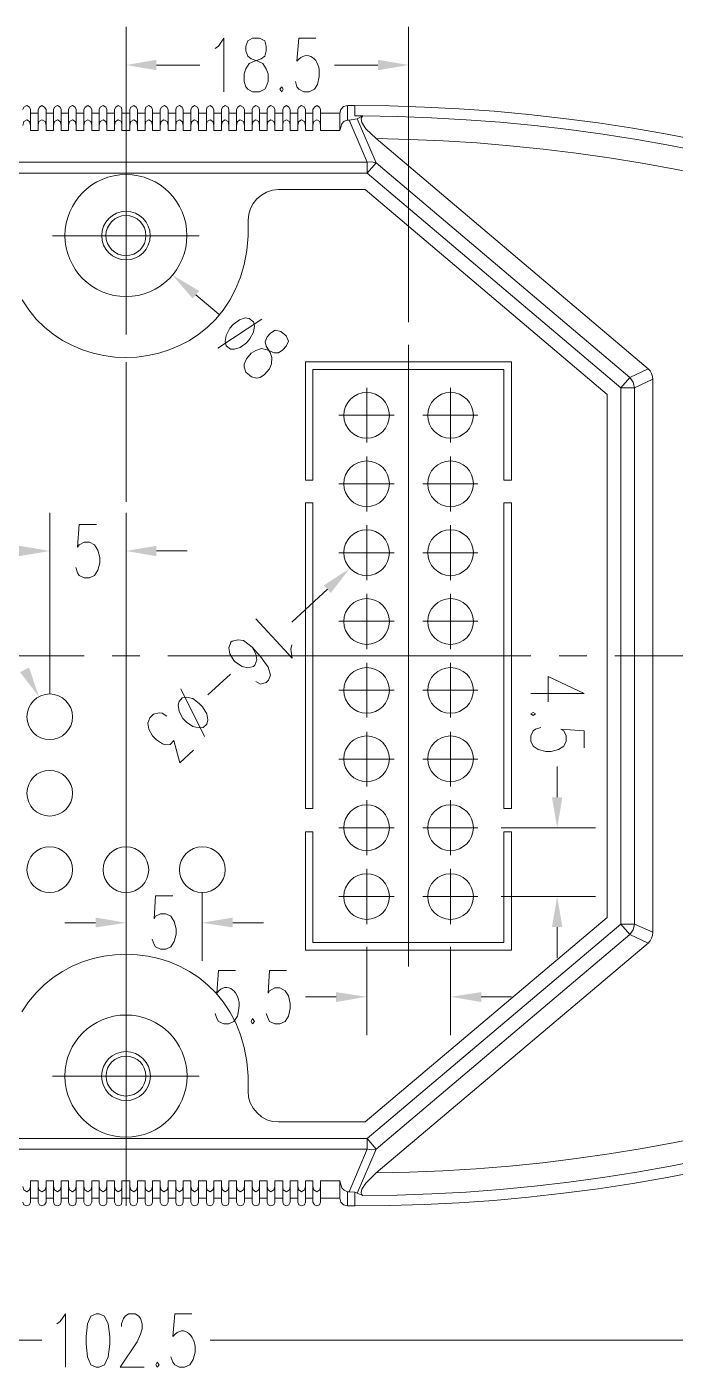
# Model space of a CAD drawing. Header units: millimetres. Extents: x 0 to 204, y 0 to 288.
# Drawn here: x 135.9 to 165, y 108.8 to 169 of the extents above; entities that cross this region are included whole.
import ezdxf

# ---------------------------------------------------------------- set-up
doc = ezdxf.new("R2010")
doc.units = ezdxf.units.MM

msp = doc.modelspace()

# ---------------------------------------------------------------- hatches: boundary and pattern name
h = msp.add_hatch(color=0)
h.dxf.hatch_style = 2
h.paths.add_polyline_path([(141.689667, 167.491833), (141.689667, 167.026167), (140.335, 167.259)])
h = msp.add_hatch(color=0)
h.dxf.hatch_style = 2
h.paths.add_polyline_path([(151.638, 167.491833), (151.638, 167.026167), (153.013833, 167.259)])
h = msp.add_hatch(color=0)
h.dxf.hatch_style = 2
h.paths.add_polyline_path([(143.615833, 157.120167), (143.3195, 156.7815), (142.409333, 157.839833)])
h = msp.add_hatch(color=0)
h.dxf.hatch_style = 2
h.paths.add_polyline_path([(135.530167, 145.690167), (135.530167, 145.2245), (136.906, 145.457333)])
h = msp.add_hatch(color=0)
h.dxf.hatch_style = 2
h.paths.add_polyline_path([(141.689667, 145.690167), (141.689667, 145.2245), (140.335, 145.457333)])
h = msp.add_hatch(color=0)
h.dxf.hatch_style = 2
h.paths.add_polyline_path([(149.521333, 143.5735), (149.203833, 143.912167), (150.368, 144.674167)])
h = msp.add_hatch(color=0)
h.dxf.hatch_style = 2
h.paths.add_polyline_path([(135.974667, 140.229167), (135.5725, 140.0175), (136.419167, 138.916833)])
h = msp.add_hatch(color=0)
h.dxf.hatch_style = 2
h.paths.add_polyline_path([(159.914167, 134.408333), (159.4485, 134.408333), (159.681333, 133.0325)])
h = msp.add_hatch(color=0)
h.dxf.hatch_style = 2
h.paths.add_polyline_path([(159.914167, 128.5875), (159.4485, 128.5875), (159.681333, 129.963333)])
h = msp.add_hatch(color=0)
h.dxf.hatch_style = 2
h.paths.add_polyline_path([(138.959167, 129.010833), (138.959167, 128.566333), (140.335, 128.778)])
h = msp.add_hatch(color=0)
h.dxf.hatch_style = 2
h.paths.add_polyline_path([(145.118667, 129.010833), (145.118667, 128.566333), (143.742833, 128.778)])
h = msp.add_hatch(color=0)
h.dxf.hatch_style = 2
h.paths.add_polyline_path([(149.754167, 125.6665), (149.754167, 125.222), (151.13, 125.454833)])
h = msp.add_hatch(color=0)
h.dxf.hatch_style = 2
h.paths.add_polyline_path([(156.2735, 125.6665), (156.2735, 125.222), (154.897667, 125.454833)])

# ---------------------------------------------------------------- linework, layer by layer
at = {"color": 0, "lineweight": 0}
for points in [[(140.335, 163.3855), (140.335, 168.9735)], [(144.3355, 167.999833), (144.483667, 168.105667), (144.7165, 168.4655), (144.7165, 166.0525)], [(148.844, 168.4655), (148.082, 168.4655), (147.997333, 167.428333), (148.081059, 167.521453), (148.168916, 167.59215), (148.259401, 167.641358), (148.351015, 167.670014), (148.442257, 167.679051), (148.531626, 167.669404), (148.617622, 167.642008), (148.698744, 167.597799), (148.773491, 167.53771), (148.840362, 167.462677), (148.897857, 167.373635), (148.944476, 167.271518), (148.978716, 167.157261), (148.999079, 167.031799), (149.004063, 166.896067), (148.992167, 166.751), (148.928667, 166.391167), (148.7805, 166.1795), (148.547667, 166.0525), (148.314833, 166.0525), (148.082, 166.1795), (147.997333, 166.285333), (147.933833, 166.518167)], [(153.013833, 155.723167), (153.013833, 168.9735)], [(141.689667, 167.259), (143.637, 167.259)], [(151.638, 167.259), (149.690667, 167.259)], [(136.038167, 165.269333), (135.995833, 165.375167), (135.868833, 165.438667), (135.741833, 165.375167), (135.6995, 165.269333)], [(136.736667, 165.269333), (136.673167, 165.375167), (136.546167, 165.438667), (136.440333, 165.375167), (136.376833, 165.269333)], [(137.414, 165.269333), (137.371667, 165.375167), (137.244667, 165.438667), (137.117667, 165.375167), (137.075333, 165.269333)], [(138.091333, 165.269333), (138.049, 165.375167), (137.922, 165.438667), (137.795, 165.375167), (137.752667, 165.269333)], [(138.789833, 165.269333), (138.726333, 165.375167), (138.6205, 165.438667), (138.4935, 165.375167), (138.43, 165.269333)], [(139.467167, 165.269333), (139.424833, 165.375167), (139.297833, 165.438667), (139.170833, 165.375167), (139.1285, 165.269333)], [(140.1445, 165.269333), (140.102167, 165.375167), (139.975167, 165.438667), (139.869333, 165.375167), (139.805833, 165.269333)], [(140.335, 165.438667), (140.335, 157.6705)], [(140.843, 165.269333), (140.7795, 165.375167), (140.673667, 165.438667), (140.546667, 165.375167), (140.504333, 165.269333)], [(141.520333, 165.269333), (141.478, 165.375167), (141.351, 165.438667), (141.224, 165.375167), (141.181667, 165.269333)], [(142.218833, 165.269333), (142.155333, 165.375167), (142.0495, 165.438667), (141.9225, 165.375167), (141.859, 165.269333)], [(142.896167, 165.269333), (142.853833, 165.375167), (142.726833, 165.438667), (142.599833, 165.375167), (142.5575, 165.269333)], [(143.5735, 165.269333), (143.531167, 165.375167), (143.404167, 165.438667), (143.298333, 165.375167), (143.234833, 165.269333)], [(144.272, 165.269333), (144.2085, 165.375167), (144.102667, 165.438667), (143.975667, 165.375167), (143.933333, 165.269333)], [(144.949333, 165.269333), (144.907, 165.375167), (144.78, 165.438667), (144.653, 165.375167), (144.610667, 165.269333)], [(145.647833, 165.269333), (145.584333, 165.375167), (145.457333, 165.438667), (145.3515, 165.375167), (145.288, 165.269333)], [(146.325167, 165.269333), (146.282833, 165.375167), (146.155833, 165.438667), (146.028833, 165.375167), (145.9865, 165.269333)], [(147.0025, 165.269333), (146.960167, 165.375167), (146.833167, 165.438667), (146.706167, 165.375167), (146.663833, 165.269333)], [(147.701, 165.269333), (147.6375, 165.375167), (147.531667, 165.438667), (147.404667, 165.375167), (147.362333, 165.269333)], [(148.378333, 165.269333), (148.336, 165.375167), (148.209, 165.438667), (148.082, 165.375167), (148.039667, 165.269333)], [(149.055667, 165.269333), (149.013333, 165.375167), (148.886333, 165.438667), (148.7805, 165.375167), (148.717, 165.269333)], [(150.262167, 165.438667), (150.092833, 165.396333), (149.965833, 165.269333), (149.9235, 165.1)], [(150.262167, 165.438667), (150.262167, 164.7825)], [(150.262167, 165.438667), (150.600833, 165.438667)], [(150.600833, 165.438667), (150.600833, 164.973)], [(175.217667, 161.395833), (173.735038, 161.884426), (172.240416, 162.341491), (170.734774, 162.767044), (169.219083, 163.1611), (167.694316, 163.523675), (166.161444, 163.854784), (164.62144, 164.154443), (163.075276, 164.422667), (161.523923, 164.659471), (159.968355, 164.864872), (158.409541, 165.038885), (156.848456, 165.181525), (155.286071, 165.292807), (153.723357, 165.372748), (152.161287, 165.421363), (150.600833, 165.438667)], [(136.038167, 164.549667), (135.995833, 164.719), (135.868833, 164.803667), (135.741833, 164.719), (135.6995, 164.549667)], [(136.038167, 165.269333), (136.038167, 164.316833)], [(136.038167, 165.1), (136.376833, 165.1)], [(136.376833, 165.269333), (136.376833, 164.316833)], [(136.736667, 164.549667), (136.694333, 164.719), (136.546167, 164.803667), (136.419167, 164.719), (136.376833, 164.549667)], [(136.736667, 165.269333), (136.736667, 164.316833)], [(136.736667, 165.1), (137.075333, 165.1)], [(137.075333, 165.269333), (137.075333, 164.316833)], [(137.414, 164.549667), (137.371667, 164.719), (137.244667, 164.803667), (137.117667, 164.719), (137.075333, 164.549667)], [(137.414, 165.269333), (137.414, 164.316833)], [(137.414, 165.1), (137.752667, 165.1)], [(137.752667, 165.269333), (137.752667, 164.316833)], [(138.091333, 164.549667), (138.049, 164.719), (137.922, 164.803667), (137.795, 164.719), (137.752667, 164.549667)], [(138.091333, 165.269333), (138.091333, 164.316833)], [(138.091333, 165.1), (138.43, 165.1)], [(138.43, 165.269333), (138.43, 164.316833)], [(138.789833, 164.549667), (138.7475, 164.719), (138.6205, 164.803667), (138.472333, 164.719), (138.43, 164.549667)], [(138.789833, 165.269333), (138.789833, 164.316833)], [(138.789833, 165.1), (139.1285, 165.1)], [(139.1285, 165.269333), (139.1285, 164.316833)], [(139.467167, 164.549667), (139.424833, 164.719), (139.297833, 164.803667), (139.170833, 164.719), (139.1285, 164.549667)], [(139.467167, 165.269333), (139.467167, 164.316833)], [(139.467167, 165.1), (139.805833, 165.1)], [(139.805833, 165.269333), (139.805833, 164.316833)], [(140.1445, 164.549667), (140.123333, 164.719), (139.975167, 164.803667), (139.848167, 164.719), (139.805833, 164.549667)], [(140.1445, 165.269333), (140.1445, 164.316833)], [(140.1445, 165.1), (140.504333, 165.1)], [(140.504333, 165.269333), (140.504333, 164.316833)], [(140.843, 164.549667), (140.800667, 164.719), (140.673667, 164.803667), (140.546667, 164.719), (140.504333, 164.549667)], [(140.843, 165.269333), (140.843, 164.316833)], [(140.843, 165.1), (141.181667, 165.1)], [(141.181667, 165.269333), (141.181667, 164.316833)], [(141.520333, 164.549667), (141.478, 164.719), (141.351, 164.803667), (141.224, 164.719), (141.181667, 164.549667)], [(141.520333, 165.269333), (141.520333, 164.316833)], [(141.520333, 165.1), (141.859, 165.1)], [(141.859, 165.269333), (141.859, 164.316833)], [(142.218833, 164.549667), (142.1765, 164.719), (142.028333, 164.803667), (141.901333, 164.719), (141.859, 164.549667)], [(142.218833, 165.269333), (142.218833, 164.316833)], [(142.218833, 165.1), (142.5575, 165.1)], [(142.5575, 165.269333), (142.5575, 164.316833)], [(142.896167, 164.549667), (142.853833, 164.719), (142.726833, 164.803667), (142.599833, 164.719), (142.5575, 164.549667)], [(142.896167, 165.269333), (142.896167, 164.316833)], [(142.896167, 165.1), (143.234833, 165.1)], [(143.234833, 165.269333), (143.234833, 164.316833)], [(143.5735, 164.549667), (143.531167, 164.719), (143.404167, 164.803667), (143.277167, 164.719), (143.234833, 164.549667)], [(143.5735, 165.269333), (143.5735, 164.316833)], [(143.5735, 165.1), (143.933333, 165.1)], [(143.933333, 165.269333), (143.933333, 164.316833)], [(144.272, 164.549667), (144.229667, 164.719), (144.102667, 164.803667), (143.9545, 164.719), (143.933333, 164.549667)], [(144.272, 165.269333), (144.272, 164.316833)], [(144.272, 165.1), (144.610667, 165.1)], [(144.610667, 165.269333), (144.610667, 164.316833)], [(144.949333, 164.549667), (144.907, 164.719), (144.78, 164.803667), (144.653, 164.719), (144.610667, 164.549667)], [(144.949333, 165.269333), (144.949333, 164.316833)], [(144.949333, 165.1), (145.288, 165.1)], [(145.288, 165.269333), (145.288, 164.316833)], [(145.647833, 164.549667), (145.6055, 164.719), (145.457333, 164.803667), (145.330333, 164.719), (145.288, 164.549667)], [(145.647833, 165.269333), (145.647833, 164.316833)], [(145.647833, 165.1), (145.9865, 165.1)], [(145.9865, 165.269333), (145.9865, 164.316833)], [(146.325167, 164.549667), (146.282833, 164.719), (146.155833, 164.803667), (146.028833, 164.719), (145.9865, 164.549667)], [(146.325167, 165.269333), (146.325167, 164.316833)], [(146.325167, 165.1), (146.663833, 165.1)], [(146.663833, 165.269333), (146.663833, 164.316833)], [(147.0025, 164.549667), (146.960167, 164.719), (146.833167, 164.803667), (146.706167, 164.719), (146.663833, 164.549667)], [(147.0025, 165.269333), (147.0025, 164.316833)], [(147.0025, 165.1), (147.362333, 165.1)], [(147.362333, 165.269333), (147.362333, 164.316833)], [(147.701, 164.549667), (147.658667, 164.719), (147.531667, 164.803667), (147.3835, 164.719), (147.362333, 164.549667)], [(147.701, 165.269333), (147.701, 164.316833)], [(147.701, 165.1), (148.039667, 165.1)], [(148.039667, 165.269333), (148.039667, 164.316833)], [(148.378333, 164.549667), (148.336, 164.719), (148.209, 164.803667), (148.082, 164.719), (148.039667, 164.549667)], [(148.378333, 165.269333), (148.378333, 164.316833)], [(148.378333, 165.1), (148.717, 165.1)], [(148.717, 165.269333), (148.717, 164.316833)], [(149.055667, 164.549667), (149.0345, 164.719), (148.886333, 164.803667), (148.759333, 164.719), (148.717, 164.549667)], [(149.055667, 165.269333), (149.055667, 164.316833)], [(149.055667, 165.1), (149.9235, 165.1)], [(149.9235, 164.316833), (149.9235, 165.1)], [(150.262167, 164.7825), (150.114, 164.740167), (150.008167, 164.613167), (149.9235, 164.316833)], [(150.262167, 164.7825), (150.346833, 164.7825)], [(150.960667, 164.973), (150.706667, 164.846), (150.346833, 164.7825)], [(150.346833, 164.7825), (151.151167, 162.898667)], [(150.960667, 164.973), (150.600833, 164.973)], [(150.706667, 164.846), (151.553333, 162.8775)], [(151.553333, 163.957), (151.087667, 164.4015), (150.918333, 164.676667), (150.876, 164.846), (150.897167, 164.9095), (150.960667, 164.973)], [(175.217667, 160.909), (173.751186, 161.392699), (172.275151, 161.845555), (170.79019, 162.267613), (169.296937, 162.658921), (167.79602, 163.019525), (166.288072, 163.349471), (164.773724, 163.648806), (163.253605, 163.917577), (161.728348, 164.15583), (160.198583, 164.363611), (158.664942, 164.540967), (157.128055, 164.687945), (155.588552, 164.80459), (154.047066, 164.89095), (152.504227, 164.947071), (150.960667, 164.973)], [(136.038167, 164.316833), (136.376833, 164.316833)], [(136.736667, 164.316833), (137.075333, 164.316833)], [(137.414, 164.316833), (137.752667, 164.316833)], [(138.091333, 164.316833), (138.43, 164.316833)], [(138.789833, 164.316833), (139.1285, 164.316833)], [(139.467167, 164.316833), (139.805833, 164.316833)], [(140.1445, 164.316833), (140.504333, 164.316833)], [(140.843, 164.316833), (141.181667, 164.316833)], [(141.520333, 164.316833), (141.859, 164.316833)], [(142.218833, 164.316833), (142.5575, 164.316833)], [(142.896167, 164.316833), (143.234833, 164.316833)], [(143.5735, 164.316833), (143.933333, 164.316833)], [(144.272, 164.316833), (144.610667, 164.316833)], [(144.949333, 164.316833), (145.288, 164.316833)], [(145.647833, 164.316833), (145.9865, 164.316833)], [(146.325167, 164.316833), (146.663833, 164.316833)], [(147.0025, 164.316833), (147.362333, 164.316833)], [(147.701, 164.316833), (148.039667, 164.316833)], [(148.378333, 164.316833), (148.717, 164.316833)], [(149.055667, 164.316833), (149.9235, 164.316833)], [(163.7665, 153.627667), (151.553333, 163.957)], [(175.111833, 159.893), (173.677498, 160.364991), (172.237964, 160.807952), (170.793257, 161.221876), (169.343404, 161.606756), (167.888431, 161.962583), (166.428363, 162.28935), (164.963229, 162.587049), (163.493053, 162.855672), (162.017863, 163.095212), (160.537684, 163.30566), (159.052544, 163.487009), (157.562467, 163.639252), (156.067482, 163.76238), (154.567613, 163.856386), (153.062888, 163.921262), (151.553333, 163.957)], [(151.151167, 162.898667), (129.497667, 162.898667)], [(151.151167, 162.411833), (129.497667, 162.411833)], [(140.335, 156.315833), (140.335, 162.898667)], [(151.553333, 162.8775), (151.362833, 162.919833), (151.151167, 162.898667)], [(151.151167, 162.898667), (151.151167, 162.411833)], [(151.151167, 162.411833), (151.553333, 162.8775)], [(162.538833, 152.781), (151.151167, 162.411833)], [(162.941, 153.246667), (151.553333, 162.8775)], [(147.171833, 161.671), (146.897206, 161.637334), (146.640236, 161.553012), (146.407136, 161.423604), (146.20412, 161.254678), (146.037401, 161.051803), (145.913194, 160.820546), (145.837711, 160.566478), (145.817167, 160.295167)], [(147.171833, 161.671), (151.0665, 161.671)], [(161.925, 152.484667), (151.0665, 161.671)], [(145.817167, 159.596667), (145.817167, 160.295167)], [(135.663205, 156.71744), (135.961793, 156.269505), (136.296133, 155.864211), (136.662649, 155.501562), (137.057768, 155.181558), (137.477913, 154.904202), (137.919511, 154.669497), (138.378985, 154.477444), (138.852761, 154.328046), (139.337265, 154.221304), (139.82892, 154.157221), (140.324152, 154.135799), (140.819386, 154.15704), (141.311048, 154.220946), (141.795561, 154.327519), (142.269352, 154.476762), (142.728845, 154.668676), (143.170465, 154.903265), (143.590637, 155.180528), (143.985787, 155.50047), (144.352339, 155.863092), (144.686718, 156.268396), (144.985349, 156.716385), (145.244658, 157.20706), (145.461069, 157.740423), (145.631007, 158.316477), (145.750898, 158.935225), (145.817167, 159.596667)], [(143.615833, 159.596667), (137.033, 159.596667)], [(140.335, 156.421667), (140.335, 155.172833)], [(144.504833, 156.061833), (143.467667, 156.950833)], [(146.431, 155.850167), (144.441333, 154.559)], [(153.013833, 126.8095), (153.013833, 154.707167)], [(148.378333, 153.945167), (148.378333, 148.632333)], [(157.628167, 153.945167), (148.378333, 153.945167)], [(157.628167, 148.632333), (157.628167, 153.945167)], [(140.335, 153.924), (140.335, 147.658667)], [(148.717, 148.632333), (148.717, 153.6065)], [(148.717, 153.6065), (157.2895, 153.6065)], [(157.2895, 153.6065), (157.2895, 148.632333)], [(162.941, 153.246667), (163.7665, 153.627667)], [(163.978167, 153.162), (163.957, 153.289), (163.914667, 153.416), (163.851167, 153.543), (163.7665, 153.627667)], [(151.13, 150.325667), (151.13, 152.781)], [(154.897667, 150.325667), (154.897667, 152.781)], [(162.941, 153.246667), (162.538833, 152.781)], [(162.538833, 128.7145), (162.538833, 152.781)], [(162.538833, 152.781), (163.152667, 152.781)], [(163.152667, 152.781), (163.089167, 153.035), (162.941, 153.246667)], [(163.152667, 152.781), (163.978167, 153.162)], [(163.152667, 128.7145), (163.152667, 152.781)], [(163.978167, 128.354667), (163.978167, 153.162)], [(161.925, 129.010833), (161.925, 152.484667)], [(152.357667, 151.553333), (149.881167, 151.553333)], [(156.125333, 151.553333), (153.648833, 151.553333)], [(151.13, 147.235333), (151.13, 149.690667)], [(154.897667, 147.235333), (154.897667, 149.690667)], [(148.378333, 148.632333), (148.717, 148.632333)], [(157.2895, 148.632333), (157.628167, 148.632333)], [(152.357667, 148.463), (149.881167, 148.463)], [(156.125333, 148.463), (153.648833, 148.463)], [(148.378333, 147.616333), (148.378333, 133.900333)], [(148.717, 147.616333), (148.378333, 147.616333)], [(148.717, 133.900333), (148.717, 147.616333)], [(157.2895, 147.616333), (157.2895, 133.900333)], [(157.628167, 147.616333), (157.2895, 147.616333)], [(157.628167, 133.900333), (157.628167, 147.616333)], [(136.906, 139.043833), (136.906, 147.171833)], [(140.335, 141.774333), (140.335, 147.171833)], [(139.0015, 146.642667), (138.218333, 146.642667), (138.154833, 145.626667), (138.218333, 145.7325), (138.451167, 145.8595), (138.684, 145.8595), (138.916833, 145.7325), (139.065, 145.499667), (139.149667, 145.161), (139.149667, 144.928167), (139.065, 144.5895), (138.916833, 144.356667), (138.684, 144.250833), (138.451167, 144.250833), (138.218333, 144.356667), (138.154833, 144.483667), (138.070167, 144.7165)], [(140.335, 146.388667), (140.335, 145.139833)], [(151.13, 144.145), (151.13, 146.6215)], [(154.897667, 144.145), (154.897667, 146.6215)], [(141.689667, 145.457333), (143.0655, 145.457333)], [(152.357667, 145.372667), (149.881167, 145.372667)], [(156.125333, 145.372667), (153.648833, 145.372667)], [(140.335, 143.891), (140.335, 137.625667)], [(147.7645, 142.261167), (149.373167, 143.742833)], [(140.335, 118.618), (140.335, 143.658167)], [(151.13, 141.054667), (151.13, 143.531167)], [(154.897667, 141.054667), (154.897667, 143.531167)], [(147.7645, 141.245167), (147.722167, 141.054667), (147.785667, 140.6525), (146.155833, 142.409333)], [(152.357667, 142.3035), (149.881167, 142.3035)], [(156.125333, 142.3035), (153.648833, 142.3035)], [(146.155833, 139.594167), (146.3675, 139.488333), (146.6215, 139.551833), (146.727333, 139.657667), (146.812, 139.8905), (146.706167, 140.250333), (146.3675, 140.716), (145.9865, 141.139333), (145.6055, 141.435667), (145.3515, 141.478), (145.0975, 141.4145), (145.034, 141.372167), (144.949333, 141.118167), (144.991667, 140.843), (145.161, 140.546667), (145.245667, 140.462), (145.542, 140.2715), (145.796, 140.208), (146.05, 140.2715), (146.1135, 140.335), (146.198167, 140.567833), (146.155833, 140.843), (145.9865, 141.139333)], [(132.185833, 140.758333), (138.451167, 140.758333)], [(139.7, 140.758333), (140.948833, 140.758333)], [(142.197667, 140.758333), (148.484167, 140.758333)], [(158.157333, 140.758333), (147.870333, 140.758333)], [(149.733, 140.758333), (150.981833, 140.758333)], [(152.230667, 140.758333), (158.496, 140.758333)], [(159.766, 140.758333), (161.014833, 140.758333)], [(162.263667, 140.758333), (168.529, 140.758333)], [(151.13, 137.9855), (151.13, 140.440833)], [(154.897667, 137.9855), (154.897667, 140.440833)], [(145.012833, 139.932833), (143.996833, 139.0015)], [(160.887833, 139.065), (159.279167, 139.827), (159.279167, 138.684)], [(143.848667, 137.138833), (142.790333, 139.276667)], [(152.357667, 139.213167), (149.881167, 139.213167)], [(156.125333, 139.213167), (153.648833, 139.213167)], [(160.887833, 139.065), (158.496, 139.065)], [(143.361833, 136.525), (142.748, 135.9535), (142.472833, 136.948333), (142.3035, 136.779), (142.113, 136.757833), (141.964833, 136.800167), (141.689667, 136.990667), (141.520333, 137.16), (141.351, 137.456333), (141.308667, 137.7315), (141.393333, 137.964333), (141.562667, 138.133667), (141.816667, 138.197167), (141.943667, 138.176), (142.155333, 138.049)], [(151.13, 134.895167), (151.13, 137.3505)], [(154.897667, 134.895167), (154.897667, 137.3505)], [(160.887833, 136.630833), (160.887833, 137.392833), (159.850667, 137.456333), (159.977667, 137.392833), (160.0835, 137.16), (160.0835, 136.927167), (159.977667, 136.694333), (159.744833, 136.546167), (159.406167, 136.4615), (159.173333, 136.4615), (158.834667, 136.546167), (158.601833, 136.694333), (158.496, 136.927167), (158.496, 137.16), (158.601833, 137.392833), (158.707667, 137.456333), (158.9405, 137.541)], [(140.335, 136.355667), (140.335, 135.106833)], [(152.357667, 136.122833), (149.881167, 136.122833)], [(156.125333, 136.122833), (153.648833, 136.122833)], [(159.681333, 134.408333), (159.681333, 135.784167)], [(151.13, 131.804833), (151.13, 134.281333)], [(154.897667, 131.804833), (154.897667, 134.281333)], [(140.335, 133.858), (140.335, 127.592667)], [(148.378333, 133.900333), (148.717, 133.900333)], [(157.2895, 133.900333), (157.628167, 133.900333)], [(152.357667, 133.0325), (149.881167, 133.0325)], [(156.125333, 133.0325), (153.648833, 133.0325)], [(157.1625, 133.0325), (161.395833, 133.0325)], [(148.378333, 132.863167), (148.378333, 127.550333)], [(148.717, 132.863167), (148.378333, 132.863167)], [(148.717, 127.889), (148.717, 132.863167)], [(157.2895, 132.863167), (157.2895, 127.889)], [(157.628167, 132.863167), (157.2895, 132.863167)], [(157.628167, 127.550333), (157.628167, 132.863167)], [(151.13, 128.7145), (151.13, 131.191)], [(154.897667, 128.7145), (154.897667, 131.191)], [(140.335, 130.132667), (140.335, 127.0635)], [(142.4305, 129.9845), (141.647333, 129.9845), (141.583833, 128.947333), (141.647333, 129.074333), (141.880167, 129.180167), (142.113, 129.180167), (142.345833, 129.074333), (142.494, 128.8415), (142.578667, 128.502833), (142.578667, 128.27), (142.494, 127.931333), (142.345833, 127.6985), (142.113, 127.592667), (141.880167, 127.592667), (141.647333, 127.6985), (141.583833, 127.804333), (141.499167, 128.037167)], [(143.742833, 130.132667), (143.742833, 127.0635)], [(152.357667, 129.963333), (149.881167, 129.963333)], [(156.125333, 129.963333), (153.648833, 129.963333)], [(157.1625, 129.963333), (161.395833, 129.963333)], [(138.959167, 128.778), (137.583333, 128.778)], [(145.118667, 128.778), (146.4945, 128.778)], [(151.0665, 119.845667), (161.925, 129.010833)], [(151.151167, 119.104833), (162.538833, 128.7145)], [(163.152667, 128.7145), (162.538833, 128.7145)], [(162.538833, 128.7145), (162.941, 128.248833)], [(162.941, 128.248833), (163.089167, 128.4605), (163.152667, 128.7145)], [(163.152667, 128.7145), (163.978167, 128.354667)], [(151.553333, 118.618), (162.941, 128.248833)], [(159.681333, 128.5875), (159.681333, 127.211667)], [(162.941, 128.248833), (163.7665, 127.867833)], [(163.7665, 127.867833), (163.851167, 127.973667), (163.914667, 128.0795), (163.957, 128.2065), (163.978167, 128.354667)], [(148.378333, 127.550333), (157.628167, 127.550333)], [(157.2895, 127.889), (148.717, 127.889)], [(151.13, 127.6985), (151.13, 123.740333)], [(163.7665, 127.867833), (151.553333, 117.559667)], [(154.897667, 127.6985), (154.897667, 123.740333)], [(145.817167, 121.898833), (145.752643, 122.56076), (145.634162, 123.179968), (145.465323, 123.756459), (145.249722, 124.290235), (144.990956, 124.781295), (144.692623, 125.229643), (144.358319, 125.635279), (143.991641, 125.998205), (143.596187, 126.318421), (143.175553, 126.59593), (142.733336, 126.830733), (142.273135, 127.022831), (141.798545, 127.172225), (141.313164, 127.278917), (140.820589, 127.342908), (140.324417, 127.364199), (139.828244, 127.342792), (139.335669, 127.278689), (138.850288, 127.17189), (138.375698, 127.022397), (137.915497, 126.830211), (137.473281, 126.595333), (137.052647, 126.317766), (136.657192, 125.99751), (136.290515, 125.634567), (135.95621, 125.228938), (135.657877, 124.780624)], [(140.335, 126.343833), (140.335, 125.073833)], [(145.245667, 126.640167), (144.483667, 126.640167), (144.399, 125.624167), (144.487179, 125.722041), (144.578294, 125.794598), (144.670973, 125.843219), (144.763844, 125.869287), (144.855534, 125.874181), (144.944672, 125.859284), (145.029886, 125.825977), (145.109803, 125.775641), (145.183052, 125.709657), (145.248261, 125.629407), (145.304057, 125.536272), (145.349069, 125.431633), (145.381925, 125.316871), (145.401252, 125.193369), (145.405679, 125.062507), (145.393833, 124.925667), (145.330333, 124.587), (145.161, 124.354167), (144.949333, 124.248333), (144.7165, 124.248333), (144.483667, 124.354167), (144.399, 124.481167), (144.3355, 124.714)], [(147.531667, 126.640167), (146.769667, 126.640167), (146.706167, 125.624167), (146.769667, 125.73), (147.0025, 125.857), (147.235333, 125.857), (147.468167, 125.73), (147.616333, 125.497167), (147.701, 125.1585), (147.701, 124.925667), (147.616333, 124.587), (147.468167, 124.354167), (147.235333, 124.248333), (147.0025, 124.248333), (146.769667, 124.354167), (146.706167, 124.481167), (146.6215, 124.714)], [(149.754167, 125.454833), (148.378333, 125.454833)], [(156.2735, 125.454833), (157.628167, 125.454833)], [(140.335, 123.825), (140.335, 116.078)], [(143.615833, 121.898833), (137.033, 121.898833)], [(145.817167, 121.2215), (145.817167, 121.898833)], [(151.553333, 117.559667), (153.053532, 117.588646), (154.55271, 117.648821), (156.050291, 117.739937), (157.545699, 117.861738), (159.038361, 118.013968), (160.5277, 118.196372), (162.013142, 118.408693), (163.494111, 118.650676), (164.970033, 118.922065), (166.440332, 119.222604), (167.904432, 119.552037), (169.36176, 119.910109), (170.811738, 120.296564), (172.253794, 120.711146), (173.687351, 121.153598), (175.111833, 121.623667)], [(145.817167, 121.2215), (145.831243, 120.958291), (145.906695, 120.702272), (146.035014, 120.46288), (146.207692, 120.249553), (146.416221, 120.07173), (146.652092, 119.93885), (146.906799, 119.860349), (147.171833, 119.845667)], [(150.960667, 116.543667), (152.504824, 116.560893), (154.047906, 116.610916), (155.589338, 116.693436), (157.128551, 116.808151), (158.66497, 116.95476), (160.198025, 117.132964), (161.727144, 117.342461), (163.251753, 117.58295), (164.771282, 117.854131), (166.285158, 118.155703), (167.792809, 118.487365), (169.293662, 118.848816), (170.787147, 119.239756), (172.272691, 119.659884), (173.749721, 120.108899), (175.217667, 120.5865)], [(151.0665, 119.845667), (147.171833, 119.845667)], [(150.600833, 116.078), (152.156237, 116.090524), (153.715153, 116.13589), (155.276346, 116.213885), (156.838584, 116.324294), (158.400631, 116.466904), (159.961254, 116.6415), (161.519219, 116.84787), (163.073292, 117.085798), (164.622238, 117.355071), (166.164824, 117.655475), (167.699815, 117.986796), (169.225979, 118.34882), (170.742079, 118.741333), (172.246884, 119.164121), (173.739157, 119.61697), (175.217667, 120.099667)], [(129.497667, 119.104833), (151.151167, 119.104833)], [(151.151167, 119.104833), (151.151167, 118.618)], [(151.553333, 118.618), (151.151167, 119.104833)], [(129.497667, 118.618), (151.151167, 118.618)], [(151.151167, 118.618), (150.346833, 116.713)], [(151.553333, 118.618), (150.706667, 116.6495)], [(151.151167, 118.618), (151.362833, 118.596833), (151.553333, 118.618)], [(150.960667, 116.543667), (150.897167, 116.586), (150.876, 116.670667), (150.918333, 116.818833), (151.087667, 117.094), (151.553333, 117.559667)], [(136.038167, 116.945833), (135.995833, 116.797667), (135.868833, 116.713), (135.741833, 116.797667), (135.6995, 116.945833)], [(136.038167, 117.199833), (136.038167, 116.247333)], [(136.376833, 117.199833), (136.038167, 117.199833)], [(136.376833, 117.199833), (136.376833, 116.247333)], [(136.736667, 116.945833), (136.694333, 116.797667), (136.546167, 116.713), (136.419167, 116.797667), (136.376833, 116.945833)], [(136.736667, 117.199833), (136.736667, 116.247333)], [(137.075333, 117.199833), (136.736667, 117.199833)], [(137.075333, 117.199833), (137.075333, 116.247333)], [(137.414, 116.945833), (137.371667, 116.797667), (137.244667, 116.713), (137.117667, 116.797667), (137.075333, 116.945833)], [(137.414, 117.199833), (137.414, 116.247333)], [(137.752667, 117.199833), (137.414, 117.199833)], [(137.752667, 117.199833), (137.752667, 116.247333)], [(138.091333, 116.945833), (138.049, 116.797667), (137.922, 116.713), (137.795, 116.797667), (137.752667, 116.945833)], [(138.091333, 117.199833), (138.091333, 116.247333)], [(138.43, 117.199833), (138.091333, 117.199833)], [(138.43, 117.199833), (138.43, 116.247333)], [(138.789833, 116.945833), (138.7475, 116.797667), (138.6205, 116.713), (138.472333, 116.797667), (138.43, 116.945833)], [(138.789833, 117.199833), (138.789833, 116.247333)], [(139.1285, 117.199833), (138.789833, 117.199833)], [(139.1285, 117.199833), (139.1285, 116.247333)], [(139.467167, 116.945833), (139.424833, 116.797667), (139.297833, 116.713), (139.170833, 116.797667), (139.1285, 116.945833)], [(139.467167, 117.199833), (139.467167, 116.247333)], [(139.805833, 117.199833), (139.467167, 117.199833)], [(139.805833, 117.199833), (139.805833, 116.247333)], [(140.1445, 116.945833), (140.123333, 116.797667), (139.975167, 116.713), (139.848167, 116.797667), (139.805833, 116.945833)], [(140.1445, 117.199833), (140.1445, 116.247333)], [(140.504333, 117.199833), (140.1445, 117.199833)], [(140.504333, 117.199833), (140.504333, 116.247333)], [(140.843, 116.945833), (140.800667, 116.797667), (140.673667, 116.713), (140.546667, 116.797667), (140.504333, 116.945833)], [(140.843, 117.199833), (140.843, 116.247333)], [(141.181667, 117.199833), (140.843, 117.199833)], [(141.181667, 117.199833), (141.181667, 116.247333)], [(141.520333, 116.945833), (141.478, 116.797667), (141.351, 116.713), (141.224, 116.797667), (141.181667, 116.945833)], [(141.520333, 117.199833), (141.520333, 116.247333)], [(141.859, 117.199833), (141.520333, 117.199833)], [(141.859, 117.199833), (141.859, 116.247333)], [(142.218833, 116.945833), (142.1765, 116.797667), (142.028333, 116.713), (141.901333, 116.797667), (141.859, 116.945833)], [(142.218833, 117.199833), (142.218833, 116.247333)], [(142.5575, 117.199833), (142.218833, 117.199833)], [(142.5575, 117.199833), (142.5575, 116.247333)], [(142.896167, 116.945833), (142.853833, 116.797667), (142.726833, 116.713), (142.599833, 116.797667), (142.5575, 116.945833)], [(142.896167, 117.199833), (142.896167, 116.247333)], [(143.234833, 117.199833), (142.896167, 117.199833)], [(143.234833, 117.199833), (143.234833, 116.247333)], [(143.5735, 116.945833), (143.531167, 116.797667), (143.404167, 116.713), (143.277167, 116.797667), (143.234833, 116.945833)], [(143.5735, 117.199833), (143.5735, 116.247333)], [(143.933333, 117.199833), (143.5735, 117.199833)], [(143.933333, 117.199833), (143.933333, 116.247333)], [(144.272, 116.945833), (144.229667, 116.797667), (144.102667, 116.713), (143.9545, 116.797667), (143.933333, 116.945833)], [(144.272, 117.199833), (144.272, 116.247333)], [(144.610667, 117.199833), (144.272, 117.199833)], [(144.610667, 117.199833), (144.610667, 116.247333)], [(144.949333, 116.945833), (144.907, 116.797667), (144.78, 116.713), (144.653, 116.797667), (144.610667, 116.945833)], [(144.949333, 117.199833), (144.949333, 116.247333)], [(145.288, 117.199833), (144.949333, 117.199833)], [(145.288, 117.199833), (145.288, 116.247333)], [(145.647833, 116.945833), (145.6055, 116.797667), (145.457333, 116.713), (145.330333, 116.797667), (145.288, 116.945833)], [(145.647833, 117.199833), (145.647833, 116.247333)], [(145.9865, 117.199833), (145.647833, 117.199833)], [(145.9865, 117.199833), (145.9865, 116.247333)], [(146.325167, 116.945833), (146.282833, 116.797667), (146.155833, 116.713), (146.028833, 116.797667), (145.9865, 116.945833)], [(146.325167, 117.199833), (146.325167, 116.247333)], [(146.663833, 117.199833), (146.325167, 117.199833)], [(146.663833, 117.199833), (146.663833, 116.247333)], [(147.0025, 116.945833), (146.960167, 116.797667), (146.833167, 116.713), (146.706167, 116.797667), (146.663833, 116.945833)], [(147.0025, 117.199833), (147.0025, 116.247333)], [(147.362333, 117.199833), (147.0025, 117.199833)], [(147.362333, 117.199833), (147.362333, 116.247333)], [(147.701, 116.945833), (147.658667, 116.797667), (147.531667, 116.713), (147.3835, 116.797667), (147.362333, 116.945833)], [(147.701, 117.199833), (147.701, 116.247333)], [(148.039667, 117.199833), (147.701, 117.199833)], [(148.039667, 117.199833), (148.039667, 116.247333)], [(148.378333, 116.945833), (148.336, 116.797667), (148.209, 116.713), (148.082, 116.797667), (148.039667, 116.945833)], [(148.378333, 117.199833), (148.378333, 116.247333)], [(148.717, 117.199833), (148.378333, 117.199833)], [(148.717, 117.199833), (148.717, 116.247333)], [(149.055667, 116.945833), (149.0345, 116.797667), (148.886333, 116.713), (148.759333, 116.797667), (148.717, 116.945833)], [(149.055667, 117.199833), (149.055667, 116.247333)], [(149.9235, 117.199833), (149.055667, 117.199833)], [(149.9235, 116.416667), (149.9235, 117.199833)], [(149.9235, 117.199833), (150.008167, 116.882333), (150.114, 116.7765), (150.262167, 116.713)], [(150.262167, 116.713), (150.262167, 116.078)], [(150.346833, 116.713), (150.262167, 116.713)], [(150.600833, 116.691833), (150.346833, 116.713)], [(150.600833, 116.078), (150.600833, 116.691833)], [(150.706667, 116.6495), (150.600833, 116.691833)], [(135.6995, 116.247333), (135.741833, 116.120333), (135.868833, 116.078), (135.995833, 116.120333), (136.038167, 116.247333)], [(136.376833, 116.416667), (136.038167, 116.416667)], [(136.376833, 116.247333), (136.440333, 116.120333), (136.546167, 116.078), (136.673167, 116.120333), (136.736667, 116.247333)], [(137.075333, 116.416667), (136.736667, 116.416667)], [(137.075333, 116.247333), (137.117667, 116.120333), (137.244667, 116.078), (137.371667, 116.120333), (137.414, 116.247333)], [(137.752667, 116.416667), (137.414, 116.416667)], [(137.752667, 116.247333), (137.795, 116.120333), (137.922, 116.078), (138.049, 116.120333), (138.091333, 116.247333)], [(138.43, 116.416667), (138.091333, 116.416667)], [(138.43, 116.247333), (138.4935, 116.120333), (138.6205, 116.078), (138.726333, 116.120333), (138.789833, 116.247333)], [(139.1285, 116.416667), (138.789833, 116.416667)], [(139.1285, 116.247333), (139.170833, 116.120333), (139.297833, 116.078), (139.424833, 116.120333), (139.467167, 116.247333)], [(139.805833, 116.416667), (139.467167, 116.416667)], [(139.805833, 116.247333), (139.869333, 116.120333), (139.975167, 116.078), (140.102167, 116.120333), (140.1445, 116.247333)], [(140.504333, 116.416667), (140.1445, 116.416667)], [(140.504333, 116.247333), (140.546667, 116.120333), (140.673667, 116.078), (140.7795, 116.120333), (140.843, 116.247333)], [(141.181667, 116.416667), (140.843, 116.416667)], [(141.181667, 116.247333), (141.224, 116.120333), (141.351, 116.078), (141.478, 116.120333), (141.520333, 116.247333)], [(141.859, 116.416667), (141.520333, 116.416667)], [(141.859, 116.247333), (141.9225, 116.120333), (142.0495, 116.078), (142.155333, 116.120333), (142.218833, 116.247333)], [(142.5575, 116.416667), (142.218833, 116.416667)], [(142.5575, 116.247333), (142.599833, 116.120333), (142.726833, 116.078), (142.853833, 116.120333), (142.896167, 116.247333)], [(143.234833, 116.416667), (142.896167, 116.416667)], [(143.234833, 116.247333), (143.298333, 116.120333), (143.404167, 116.078), (143.531167, 116.120333), (143.5735, 116.247333)], [(143.933333, 116.416667), (143.5735, 116.416667)], [(143.933333, 116.247333), (143.975667, 116.120333), (144.102667, 116.078), (144.2085, 116.120333), (144.272, 116.247333)], [(144.610667, 116.416667), (144.272, 116.416667)], [(144.610667, 116.247333), (144.653, 116.120333), (144.78, 116.078), (144.907, 116.120333), (144.949333, 116.247333)], [(145.288, 116.416667), (144.949333, 116.416667)], [(145.288, 116.247333), (145.3515, 116.120333), (145.457333, 116.078), (145.584333, 116.120333), (145.647833, 116.247333)], [(145.9865, 116.416667), (145.647833, 116.416667)], [(145.9865, 116.247333), (146.028833, 116.120333), (146.155833, 116.078), (146.282833, 116.120333), (146.325167, 116.247333)], [(146.663833, 116.416667), (146.325167, 116.416667)], [(146.663833, 116.247333), (146.706167, 116.120333), (146.833167, 116.078), (146.960167, 116.120333), (147.0025, 116.247333)], [(147.362333, 116.416667), (147.0025, 116.416667)], [(147.362333, 116.247333), (147.404667, 116.120333), (147.531667, 116.078), (147.6375, 116.120333), (147.701, 116.247333)], [(148.039667, 116.416667), (147.701, 116.416667)], [(148.039667, 116.247333), (148.082, 116.120333), (148.209, 116.078), (148.336, 116.120333), (148.378333, 116.247333)], [(148.717, 116.416667), (148.378333, 116.416667)], [(148.717, 116.247333), (148.7805, 116.120333), (148.886333, 116.078), (149.013333, 116.120333), (149.055667, 116.247333)], [(149.9235, 116.416667), (149.055667, 116.416667)], [(149.9235, 116.416667), (149.965833, 116.247333), (150.092833, 116.120333), (150.262167, 116.078)], [(150.600833, 116.078), (150.262167, 116.078)], [(150.706667, 116.6495), (150.960667, 116.543667)], [(137.2235, 110.786333), (137.371667, 110.892167), (137.6045, 111.230833), (137.6045, 108.839)], [(140.123333, 110.659333), (140.123333, 110.786333), (140.208, 111.019167), (140.292667, 111.125), (140.440833, 111.230833), (140.737167, 111.230833), (140.9065, 111.125), (140.97, 111.019167), (141.054667, 110.786333), (141.054667, 110.5535), (140.97, 110.320667), (140.821833, 109.982), (140.059833, 108.839), (141.139333, 108.839)], [(143.277167, 111.230833), (142.515167, 111.230833), (142.4305, 110.214833), (142.528807, 110.321428), (142.62723, 110.397563), (142.724713, 110.445474), (142.820198, 110.467395), (142.912628, 110.465558), (143.000946, 110.442199), (143.084094, 110.399552), (143.161015, 110.339849), (143.230651, 110.265326), (143.291946, 110.178215), (143.343842, 110.080752), (143.385282, 109.97517), (143.415208, 109.863704), (143.432564, 109.748586), (143.436291, 109.632051), (143.425333, 109.516333), (143.340667, 109.177667), (143.1925, 108.944833), (142.959667, 108.839), (142.726833, 108.839), (142.515167, 108.944833), (142.4305, 109.071833), (142.345833, 109.304667)], [(106.553, 110.0455), (136.546167, 110.0455)], [(174.095833, 110.0455), (144.102667, 110.0455)]]:
    msp.add_lwpolyline(points, dxfattribs=at)
for points in [[(146.007667, 168.4655), (145.796, 168.3385), (145.711333, 168.105667), (145.711333, 167.894), (145.796, 167.661167), (145.944167, 167.534167), (146.2405, 167.428333), (146.473333, 167.3225), (146.6215, 167.089667), (146.706167, 166.856833), (146.706167, 166.518167), (146.6215, 166.285333), (146.558, 166.1795), (146.325167, 166.0525), (146.007667, 166.0525), (145.796, 166.1795), (145.711333, 166.285333), (145.626667, 166.518167), (145.626667, 166.856833), (145.711333, 167.089667), (145.8595, 167.3225), (146.092333, 167.428333), (146.388667, 167.534167), (146.558, 167.661167), (146.6215, 167.894), (146.6215, 168.105667), (146.558, 168.3385), (146.325167, 168.4655)], [(147.32, 166.285333), (147.235333, 166.1795), (147.32, 166.0525), (147.3835, 166.1795)], [(145.8595, 155.8925), (145.669, 155.913667), (145.415, 155.829), (145.139833, 155.617333), (144.991667, 155.448), (144.822333, 155.1305), (144.78, 154.855333), (144.822333, 154.664833), (145.012833, 154.516667), (145.203333, 154.516667), (145.457333, 154.580167), (145.7325, 154.791833), (145.880667, 154.982333), (146.05, 155.278667), (146.092333, 155.553833), (146.05, 155.744333)], [(147.277667, 155.299833), (147.023667, 155.363333), (146.812, 155.236333), (146.663833, 155.067), (146.579167, 154.834167), (146.6215, 154.643667), (146.790833, 154.3685), (146.8755, 154.135667), (146.854333, 153.8605), (146.769667, 153.627667), (146.536833, 153.373667), (146.346333, 153.246667), (146.198167, 153.204333), (145.965333, 153.267833), (145.711333, 153.4795), (145.626667, 153.712333), (145.626667, 153.839333), (145.7325, 154.072167), (145.944167, 154.326167), (146.155833, 154.453167), (146.409833, 154.537833), (146.663833, 154.474333), (146.981333, 154.347333), (147.171833, 154.347333), (147.362333, 154.474333), (147.5105, 154.643667), (147.616333, 154.8765), (147.5105, 155.109333)], [(143.9545, 137.689167), (143.996833, 137.879667), (143.9545, 138.154833), (143.764, 138.472333), (143.615833, 138.6205), (143.3195, 138.832167), (143.044333, 138.895667), (142.853833, 138.8745), (142.705667, 138.705167), (142.663333, 138.535833), (142.705667, 138.260667), (142.875, 137.943167), (143.044333, 137.773833), (143.3195, 137.583333), (143.594667, 137.519833), (143.785167, 137.541)], [(158.707667, 138.154833), (158.601833, 138.218333), (158.496, 138.154833), (158.601833, 138.070167)], [(146.007667, 124.481167), (145.944167, 124.354167), (146.007667, 124.248333), (146.092333, 124.354167)], [(138.980333, 111.230833), (138.7475, 111.125), (138.599333, 110.786333), (138.535833, 110.214833), (138.535833, 109.876167), (138.599333, 109.304667), (138.7475, 108.944833), (138.980333, 108.839), (139.1285, 108.839), (139.361333, 108.944833), (139.530667, 109.304667), (139.594167, 109.876167), (139.594167, 110.214833), (139.530667, 110.786333), (139.361333, 111.125), (139.1285, 111.230833)], [(141.732, 109.071833), (141.6685, 108.944833), (141.732, 108.839), (141.816667, 108.944833)]]:
    msp.add_lwpolyline(points, close=True, dxfattribs=at)
for centre, radius in [((140.324549, 159.60725), 2.736652), ((140.324615, 159.60725), 1.08919), ((140.322894, 159.60725), 0.897567), ((151.126823, 151.542755), 1.024471), ((154.894489, 151.542755), 1.024471), ((151.126823, 148.473578), 1.024471), ((154.894489, 148.473578), 1.024471), ((151.126886, 145.38325), 1.025106), ((154.894618, 145.38325), 1.025073), ((151.126886, 142.292917), 1.025106), ((154.894552, 142.292917), 1.025106), ((151.126823, 139.202589), 1.024471), ((154.894489, 139.202589), 1.024471), ((136.90275, 138.01725), 1.024439), ((151.126823, 136.133411), 1.024471), ((154.894489, 136.133411), 1.024471), ((136.902886, 134.58825), 1.025106), ((151.126886, 133.043083), 1.025106), ((154.894552, 133.043083), 1.025106), ((136.902886, 131.15925), 1.025106), ((140.324483, 131.15925), 1.024114), ((143.753351, 131.15925), 1.024114), ((151.126886, 129.95275), 1.025106), ((154.895428, 129.95275), 1.025478), ((140.325078, 121.898833), 2.74062), ((140.324549, 121.898833), 1.097558), ((140.323887, 121.898833), 0.894424)]:
    msp.add_circle(centre, radius, dxfattribs=at)

doc.saveas('drawing.dxf')
